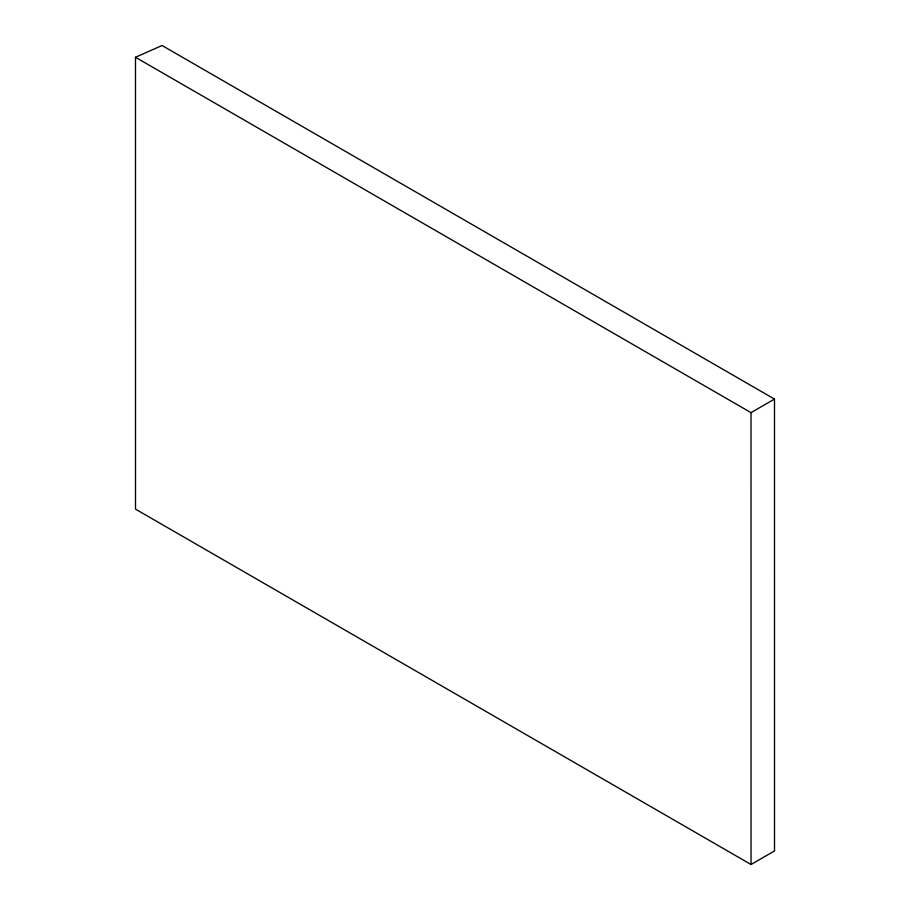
<?xml version="1.0" encoding="UTF-8"?>
<svg xmlns="http://www.w3.org/2000/svg" width="910" height="910" viewBox="0 0 910 910"><rect width="100%" height="100%" fill="white"/><g stroke="black" fill="none" stroke-linecap="round" stroke-linejoin="round"><path stroke-width="1.36" d="M135.488 57.273L751.012 412.639L774.49 399.08L774.512 850.941L751.034 864.5L135.51 509.134L135.488 57.273L162.06 45.5L774.49 399.08M751.012 412.639L751.034 864.5"/></g></svg>
